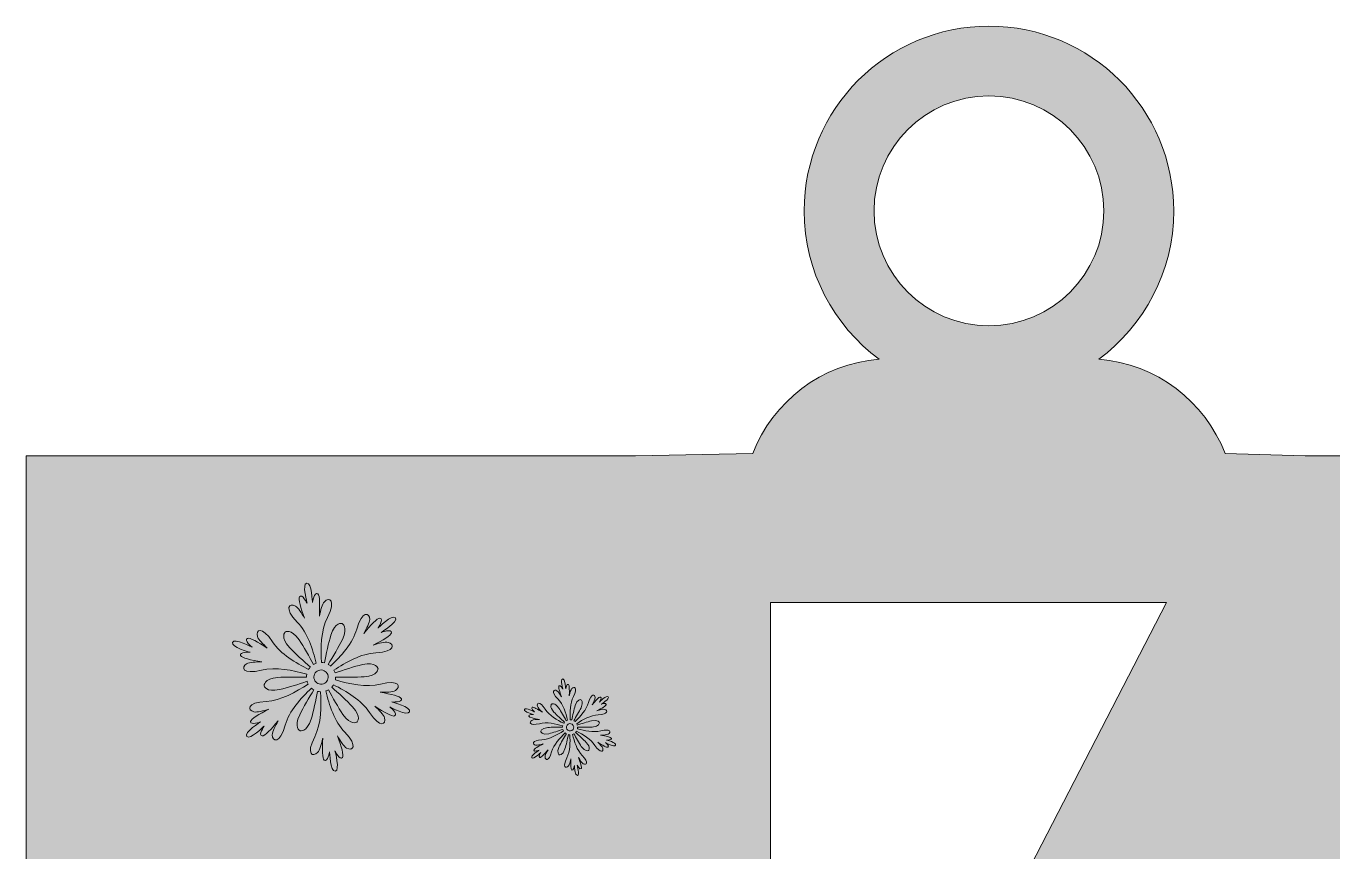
# Model space of a CAD drawing. Header units: millimetres. Extents: x 29 to 185, y -116 to -16.
# Drawn here: x 116.88 to 160.17, y -43.75 to -16.4 of the extents above; entities that cross this region are included whole.
import ezdxf

# ---------------------------------------------------------------- set-up
doc = ezdxf.new("R2010")
doc.units = ezdxf.units.MM
doc.header["$MEASUREMENT"] = 0
doc.layers.add('engraving', color=7, linetype='Continuous')
doc.layers.add('Layer 1', color=7, linetype='Continuous')

msp = doc.modelspace()

# ---------------------------------------------------------------- hatches: boundary and pattern name
at = {"layer": 'Layer 1'}
h = msp.add_hatch(color=2, dxfattribs=at)
h.dxf.hatch_style = 2
edge = h.paths.add_edge_path()
edge.add_spline(control_points=[(184.995, -30.63), (184.995, -30.63), (159.253, -30.63), (159.253, -30.63), (159.253, -30.63), (156.598, -30.558), (156.598, -30.558), (155.932, -28.837), (154.323, -27.578), (152.409, -27.432), (153.914, -26.317), (154.893, -24.534), (154.893, -22.517), (154.893, -19.136), (152.153, -16.396), (148.773, -16.396), (145.392, -16.396), (142.652, -19.136), (142.652, -22.517), (142.652, -24.534), (143.632, -26.317), (145.137, -27.432), (143.223, -27.578), (141.614, -28.837), (140.947, -30.558), (140.947, -30.558), (137.059, -30.63), (137.059, -30.63), (137.059, -30.63), (116.876, -30.63), (116.876, -30.63), (116.876, -30.63), (116.876, -115.779), (116.876, -115.779), (116.876, -115.779), (141.541, -115.779), (141.541, -115.779), (141.541, -115.779), (141.541, -85.477), (141.541, -85.477), (141.541, -85.477), (157.161, -115.779), (157.161, -115.779), (157.161, -115.779), (184.995, -115.779), (184.995, -115.779), (184.995, -115.779), (163.033, -73.145), (163.033, -73.145), (163.033, -73.145), (184.995, -30.63), (184.995, -30.63)], knot_values=[0, 0, 0, 0, 1, 1, 1, 2, 2, 2, 3, 3, 3, 4, 4, 4, 5, 5, 5, 6, 6, 6, 7, 7, 7, 8, 8, 8, 9, 9, 9, 10, 10, 10, 11, 11, 11, 12, 12, 12, 13, 13, 13, 14, 14, 14, 15, 15, 15, 16, 16, 16, 17, 17, 17, 17], degree=3, periodic=1)
edge = h.paths.add_edge_path()
edge.add_spline(control_points=[(144.965, -22.517), (144.965, -20.417), (146.673, -18.709), (148.773, -18.709), (150.872, -18.709), (152.58, -20.417), (152.58, -22.517), (152.58, -24.616), (150.872, -26.324), (148.773, -26.324), (146.673, -26.324), (144.965, -24.616), (144.965, -22.517)], knot_values=[0, 0, 0, 0, 1, 1, 1, 2, 2, 2, 3, 3, 3, 4, 4, 4, 4], degree=3, periodic=1)
h.paths.add_polyline_path([(141.541, -35.49), (154.655, -35.49), (141.541, -60.931)])

# ---------------------------------------------------------------- linework, layer by layer
at = {"layer": 'engraving', "lineweight": 0}
for points, knots in [([(128.992, -38.789), (128.992, -38.789), (129.363, -38.808), (129.308, -38.679), (129.274, -38.598), (128.965, -38.53), (128.607, -38.467), (128.801, -38.469), (129.013, -38.463), (129.108, -38.406), (129.298, -38.294), (129.261, -38.035), (128.617, -38.196), (128.142, -38.315), (127.578, -38.189), (127.12, -38.057), (127.127, -38.025), (127.129, -37.993), (127.129, -37.961), (127.417, -37.969), (127.811, -37.974), (128.078, -37.953), (128.542, -37.917), (128.533, -37.679), (128.533, -37.679), (128.533, -37.679), (128.471, -37.449), (128.017, -37.551), (127.756, -37.61), (127.381, -37.732), (127.109, -37.825), (127.1, -37.794), (127.087, -37.764), (127.072, -37.735), (127.47, -37.474), (127.971, -37.187), (128.46, -37.159), (129.123, -37.122), (129.082, -36.865), (128.867, -36.813), (128.759, -36.788), (128.554, -36.845), (128.371, -36.905), (128.693, -36.738), (128.969, -36.581), (128.978, -36.494), (128.991, -36.354), (128.643, -36.482), (128.643, -36.482), (128.643, -36.482), (129.214, -36.132), (129.108, -35.999), (129.001, -35.865), (128.533, -36.344), (128.533, -36.344), (128.533, -36.344), (128.734, -36.033), (128.596, -36.015), (128.508, -36.004), (128.294, -36.239), (128.061, -36.516), (128.159, -36.35), (128.261, -36.163), (128.259, -36.052), (128.256, -35.831), (128.015, -35.735), (127.832, -36.372), (127.697, -36.843), (127.306, -37.269), (126.963, -37.599), (126.938, -37.578), (126.912, -37.559), (126.884, -37.543), (127.035, -37.298), (127.236, -36.959), (127.352, -36.718), (127.552, -36.298), (127.342, -36.186), (127.342, -36.186), (127.342, -36.186), (127.111, -36.125), (126.973, -36.57), (126.894, -36.825), (126.812, -37.211), (126.756, -37.493), (126.724, -37.485), (126.692, -37.481), (126.66, -37.481), (126.632, -37.005), (126.635, -36.427), (126.855, -35.99), (127.155, -35.397), (126.911, -35.305), (126.759, -35.465), (126.683, -35.545), (126.63, -35.751), (126.59, -35.94), (126.607, -35.578), (126.609, -35.26), (126.538, -35.209), (126.424, -35.128), (126.361, -35.493), (126.361, -35.493), (126.361, -35.493), (126.342, -34.824), (126.173, -34.849), (126.004, -34.875), (126.186, -35.52), (126.186, -35.52), (126.186, -35.52), (126.017, -35.189), (125.932, -35.301), (125.88, -35.371), (125.975, -35.673), (126.099, -36.014), (126.004, -35.846), (125.893, -35.664), (125.797, -35.611), (125.604, -35.502), (125.398, -35.663), (125.86, -36.14), (126.201, -36.493), (126.373, -37.045), (126.488, -37.507), (126.457, -37.517), (126.428, -37.53), (126.4, -37.547), (126.263, -37.294), (126.07, -36.95), (125.919, -36.729), (125.656, -36.346), (125.454, -36.472), (125.454, -36.472), (125.454, -36.472), (125.286, -36.641), (125.602, -36.983), (125.783, -37.179), (126.076, -37.444), (126.292, -37.632), (126.27, -37.657), (126.25, -37.683), (126.234, -37.71), (125.808, -37.496), (125.308, -37.205), (125.04, -36.795), (124.677, -36.24), (124.475, -36.404), (124.538, -36.616), (124.569, -36.722), (124.721, -36.87), (124.864, -37), (124.559, -36.804), (124.285, -36.644), (124.205, -36.68), (124.077, -36.738), (124.363, -36.975), (124.363, -36.975), (124.363, -36.975), (123.774, -36.656), (123.711, -36.815), (123.649, -36.975), (124.298, -37.14), (124.298, -37.14), (124.298, -37.14), (123.928, -37.121), (123.982, -37.25), (124.016, -37.331), (124.326, -37.399), (124.683, -37.463), (124.49, -37.461), (124.278, -37.466), (124.182, -37.523), (123.992, -37.636), (124.029, -37.893), (124.673, -37.733), (125.149, -37.614), (125.713, -37.74), (126.17, -37.872), (126.164, -37.903), (126.16, -37.936), (126.161, -37.969), (125.874, -37.96), (125.479, -37.955), (125.212, -37.976), (124.748, -38.012), (124.757, -38.25), (124.757, -38.25), (124.757, -38.25), (124.819, -38.48), (125.273, -38.378), (125.534, -38.319), (125.909, -38.197), (126.181, -38.104), (126.191, -38.135), (126.203, -38.165), (126.218, -38.194), (125.821, -38.455), (125.32, -38.743), (124.83, -38.769), (124.168, -38.806), (124.209, -39.064), (124.423, -39.115), (124.531, -39.141), (124.736, -39.084), (124.92, -39.025), (124.597, -39.191), (124.321, -39.347), (124.313, -39.435), (124.299, -39.574), (124.647, -39.447), (124.647, -39.447), (124.647, -39.447), (124.076, -39.797), (124.183, -39.931), (124.29, -40.064), (124.758, -39.585), (124.758, -39.585), (124.758, -39.585), (124.555, -39.896), (124.695, -39.914), (124.782, -39.924), (124.996, -39.691), (125.229, -39.413), (125.131, -39.579), (125.03, -39.766), (125.031, -39.876), (125.034, -40.097), (125.276, -40.195), (125.458, -39.557), (125.593, -39.085), (125.984, -38.659), (126.327, -38.329), (126.352, -38.351), (126.379, -38.37), (126.406, -38.386), (126.255, -38.631), (126.054, -38.969), (125.939, -39.211), (125.738, -39.631), (125.949, -39.742), (125.949, -39.742), (125.949, -39.742), (126.179, -39.803), (126.317, -39.359), (126.396, -39.104), (126.478, -38.718), (126.534, -38.436), (126.565, -38.443), (126.598, -38.447), (126.63, -38.449), (126.658, -38.923), (126.656, -39.501), (126.435, -39.939), (126.135, -40.531), (126.379, -40.625), (126.531, -40.464), (126.607, -40.384), (126.66, -40.177), (126.701, -39.989), (126.684, -40.351), (126.681, -40.668), (126.753, -40.719), (126.867, -40.801), (126.93, -40.436), (126.93, -40.436), (126.93, -40.436), (126.948, -41.105), (127.116, -41.08), (127.285, -41.054), (127.105, -40.41), (127.105, -40.41), (127.105, -40.41), (127.273, -40.74), (127.358, -40.628), (127.411, -40.558), (127.315, -40.256), (127.192, -39.915), (127.286, -40.083), (127.398, -40.264), (127.494, -40.318), (127.687, -40.427), (127.891, -40.265), (127.43, -39.788), (127.09, -39.436), (126.917, -38.884), (126.803, -38.423), (126.832, -38.412), (126.862, -38.398), (126.891, -38.382), (127.027, -38.635), (127.22, -38.979), (127.371, -39.199), (127.635, -39.583), (127.837, -39.456), (127.837, -39.456), (127.837, -39.456), (128.005, -39.288), (127.689, -38.946), (127.507, -38.749), (127.214, -38.486), (126.998, -38.296), (127.02, -38.273), (127.04, -38.247), (127.057, -38.219), (127.482, -38.433), (127.982, -38.724), (128.25, -39.134), (128.613, -39.689), (128.816, -39.525), (128.753, -39.313), (128.722, -39.207), (128.569, -39.058), (128.426, -38.929), (128.731, -39.124), (129.005, -39.285), (129.085, -39.249), (129.212, -39.191), (128.928, -38.954), (128.928, -38.954), (128.928, -38.954), (129.517, -39.273), (129.579, -39.114), (129.641, -38.955), (128.992, -38.789), (128.992, -38.789)], [0, 0, 0, 0, 1, 1, 1, 2, 2, 2, 3, 3, 3, 4, 4, 4, 5, 5, 5, 6, 6, 6, 7, 7, 7, 8, 8, 8, 9, 9, 9, 10, 10, 10, 11, 11, 11, 12, 12, 12, 13, 13, 13, 14, 14, 14, 15, 15, 15, 16, 16, 16, 17, 17, 17, 18, 18, 18, 19, 19, 19, 20, 20, 20, 21, 21, 21, 22, 22, 22, 23, 23, 23, 24, 24, 24, 25, 25, 25, 26, 26, 26, 27, 27, 27, 28, 28, 28, 29, 29, 29, 30, 30, 30, 31, 31, 31, 32, 32, 32, 33, 33, 33, 34, 34, 34, 35, 35, 35, 36, 36, 36, 37, 37, 37, 38, 38, 38, 39, 39, 39, 40, 40, 40, 41, 41, 41, 42, 42, 42, 43, 43, 43, 44, 44, 44, 45, 45, 45, 46, 46, 46, 47, 47, 47, 48, 48, 48, 49, 49, 49, 50, 50, 50, 51, 51, 51, 52, 52, 52, 53, 53, 53, 54, 54, 54, 55, 55, 55, 56, 56, 56, 57, 57, 57, 58, 58, 58, 59, 59, 59, 60, 60, 60, 61, 61, 61, 62, 62, 62, 63, 63, 63, 64, 64, 64, 65, 65, 65, 66, 66, 66, 67, 67, 67, 68, 68, 68, 69, 69, 69, 70, 70, 70, 71, 71, 71, 72, 72, 72, 73, 73, 73, 74, 74, 74, 75, 75, 75, 76, 76, 76, 77, 77, 77, 78, 78, 78, 79, 79, 79, 80, 80, 80, 81, 81, 81, 82, 82, 82, 83, 83, 83, 84, 84, 84, 85, 85, 85, 86, 86, 86, 87, 87, 87, 88, 88, 88, 89, 89, 89, 90, 90, 90, 91, 91, 91, 92, 92, 92, 93, 93, 93, 94, 94, 94, 95, 95, 95, 96, 96, 96, 97, 97, 97, 98, 98, 98, 99, 99, 99, 100, 100, 100, 101, 101, 101, 102, 102, 102, 103, 103, 103, 104, 104, 104, 105, 105, 105, 106, 106, 106, 107, 107, 107, 108, 108, 108, 108]), ([(126.681, -38.197), (126.552, -38.217), (126.432, -38.128), (126.412, -38), (126.393, -37.871), (126.481, -37.751), (126.61, -37.731), (126.739, -37.712), (126.859, -37.8), (126.878, -37.929), (126.898, -38.058), (126.809, -38.178), (126.681, -38.197)], [0, 0, 0, 0, 1, 1, 1, 2, 2, 2, 3, 3, 3, 4, 4, 4, 4]), ([(136.103, -40.05), (136.103, -40.05), (136.294, -40.06), (136.266, -39.994), (136.248, -39.952), (136.089, -39.917), (135.905, -39.884), (136.005, -39.885), (136.114, -39.883), (136.163, -39.853), (136.261, -39.795), (136.242, -39.662), (135.91, -39.745), (135.666, -39.806), (135.376, -39.742), (135.14, -39.674), (135.144, -39.657), (135.145, -39.641), (135.145, -39.624), (135.293, -39.628), (135.496, -39.631), (135.633, -39.62), (135.872, -39.602), (135.867, -39.479), (135.867, -39.479), (135.867, -39.479), (135.835, -39.361), (135.602, -39.413), (135.468, -39.444), (135.275, -39.506), (135.135, -39.554), (135.13, -39.539), (135.123, -39.523), (135.115, -39.508), (135.32, -39.374), (135.578, -39.226), (135.83, -39.212), (136.17, -39.193), (136.149, -39.061), (136.039, -39.034), (135.983, -39.021), (135.878, -39.051), (135.784, -39.081), (135.949, -38.995), (136.091, -38.915), (136.096, -38.87), (136.103, -38.798), (135.923, -38.864), (135.923, -38.864), (135.923, -38.864), (136.217, -38.683), (136.163, -38.615), (136.108, -38.546), (135.867, -38.793), (135.867, -38.793), (135.867, -38.793), (135.971, -38.633), (135.899, -38.624), (135.854, -38.618), (135.744, -38.738), (135.624, -38.881), (135.675, -38.796), (135.727, -38.7), (135.726, -38.643), (135.725, -38.529), (135.6, -38.479), (135.506, -38.807), (135.437, -39.05), (135.236, -39.268), (135.06, -39.438), (135.047, -39.427), (135.033, -39.417), (135.019, -39.409), (135.096, -39.284), (135.2, -39.109), (135.259, -38.985), (135.363, -38.769), (135.254, -38.712), (135.254, -38.712), (135.254, -38.712), (135.136, -38.68), (135.065, -38.909), (135.024, -39.04), (134.982, -39.239), (134.953, -39.384), (134.937, -39.38), (134.92, -39.378), (134.904, -39.377), (134.889, -39.133), (134.891, -38.835), (135.004, -38.61), (135.158, -38.306), (135.033, -38.258), (134.955, -38.34), (134.916, -38.381), (134.888, -38.488), (134.868, -38.585), (134.876, -38.399), (134.877, -38.235), (134.841, -38.209), (134.782, -38.167), (134.75, -38.355), (134.75, -38.355), (134.75, -38.355), (134.74, -38.011), (134.653, -38.024), (134.566, -38.037), (134.66, -38.369), (134.66, -38.369), (134.66, -38.369), (134.573, -38.199), (134.529, -38.256), (134.502, -38.292), (134.552, -38.448), (134.615, -38.623), (134.566, -38.537), (134.509, -38.443), (134.46, -38.415), (134.36, -38.36), (134.255, -38.442), (134.492, -38.688), (134.667, -38.869), (134.756, -39.153), (134.815, -39.391), (134.799, -39.396), (134.784, -39.403), (134.77, -39.411), (134.699, -39.281), (134.6, -39.104), (134.522, -38.991), (134.387, -38.793), (134.283, -38.859), (134.283, -38.859), (134.283, -38.859), (134.197, -38.946), (134.359, -39.121), (134.453, -39.222), (134.603, -39.358), (134.715, -39.455), (134.703, -39.468), (134.693, -39.481), (134.684, -39.495), (134.466, -39.385), (134.208, -39.235), (134.07, -39.024), (133.884, -38.739), (133.78, -38.823), (133.812, -38.932), (133.828, -38.987), (133.906, -39.063), (133.98, -39.13), (133.823, -39.029), (133.682, -38.947), (133.641, -38.965), (133.575, -38.995), (133.722, -39.117), (133.722, -39.117), (133.722, -39.117), (133.419, -38.953), (133.387, -39.035), (133.355, -39.117), (133.689, -39.202), (133.689, -39.202), (133.689, -39.202), (133.498, -39.192), (133.526, -39.258), (133.544, -39.3), (133.703, -39.335), (133.887, -39.368), (133.788, -39.367), (133.678, -39.37), (133.629, -39.399), (133.532, -39.457), (133.551, -39.59), (133.882, -39.507), (134.126, -39.446), (134.416, -39.51), (134.651, -39.578), (134.649, -39.595), (134.647, -39.611), (134.647, -39.628), (134.499, -39.624), (134.296, -39.621), (134.159, -39.632), (133.92, -39.651), (133.925, -39.773), (133.925, -39.773), (133.925, -39.773), (133.957, -39.891), (134.19, -39.839), (134.325, -39.808), (134.518, -39.746), (134.657, -39.698), (134.662, -39.714), (134.669, -39.729), (134.677, -39.744), (134.472, -39.878), (134.214, -40.026), (133.963, -40.04), (133.622, -40.059), (133.643, -40.192), (133.753, -40.218), (133.809, -40.231), (133.914, -40.202), (134.009, -40.171), (133.843, -40.257), (133.701, -40.337), (133.696, -40.383), (133.689, -40.454), (133.868, -40.388), (133.868, -40.388), (133.868, -40.388), (133.575, -40.569), (133.63, -40.637), (133.685, -40.706), (133.925, -40.46), (133.925, -40.46), (133.925, -40.46), (133.821, -40.62), (133.893, -40.629), (133.938, -40.634), (134.048, -40.514), (134.168, -40.371), (134.117, -40.456), (134.065, -40.553), (134.066, -40.609), (134.067, -40.723), (134.192, -40.773), (134.285, -40.445), (134.355, -40.203), (134.556, -39.984), (134.733, -39.814), (134.745, -39.825), (134.759, -39.835), (134.773, -39.843), (134.695, -39.969), (134.592, -40.143), (134.533, -40.267), (134.43, -40.483), (134.538, -40.54), (134.538, -40.54), (134.538, -40.54), (134.656, -40.572), (134.727, -40.343), (134.768, -40.212), (134.81, -40.014), (134.839, -39.869), (134.855, -39.872), (134.872, -39.874), (134.888, -39.875), (134.902, -40.119), (134.902, -40.417), (134.788, -40.642), (134.634, -40.946), (134.759, -40.994), (134.837, -40.912), (134.876, -40.871), (134.904, -40.764), (134.925, -40.668), (134.916, -40.854), (134.915, -41.017), (134.951, -41.043), (135.01, -41.085), (135.042, -40.897), (135.042, -40.897), (135.042, -40.897), (135.052, -41.242), (135.138, -41.228), (135.225, -41.215), (135.133, -40.884), (135.133, -40.884), (135.133, -40.884), (135.219, -41.053), (135.263, -40.996), (135.29, -40.96), (135.241, -40.805), (135.177, -40.629), (135.226, -40.716), (135.283, -40.809), (135.333, -40.837), (135.432, -40.893), (135.537, -40.81), (135.3, -40.564), (135.125, -40.383), (135.036, -40.099), (134.977, -39.862), (134.992, -39.856), (135.008, -39.849), (135.022, -39.841), (135.093, -39.971), (135.192, -40.148), (135.269, -40.261), (135.405, -40.459), (135.509, -40.393), (135.509, -40.393), (135.509, -40.393), (135.595, -40.307), (135.433, -40.131), (135.339, -40.03), (135.189, -39.894), (135.078, -39.797), (135.089, -39.785), (135.099, -39.771), (135.108, -39.757), (135.327, -39.867), (135.584, -40.017), (135.721, -40.228), (135.908, -40.513), (136.012, -40.429), (135.98, -40.32), (135.964, -40.265), (135.886, -40.189), (135.812, -40.122), (135.969, -40.223), (136.11, -40.305), (136.151, -40.287), (136.216, -40.257), (136.07, -40.135), (136.07, -40.135), (136.07, -40.135), (136.373, -40.299), (136.405, -40.217), (136.437, -40.135), (136.103, -40.05), (136.103, -40.05)], [0, 0, 0, 0, 1, 1, 1, 2, 2, 2, 3, 3, 3, 4, 4, 4, 5, 5, 5, 6, 6, 6, 7, 7, 7, 8, 8, 8, 9, 9, 9, 10, 10, 10, 11, 11, 11, 12, 12, 12, 13, 13, 13, 14, 14, 14, 15, 15, 15, 16, 16, 16, 17, 17, 17, 18, 18, 18, 19, 19, 19, 20, 20, 20, 21, 21, 21, 22, 22, 22, 23, 23, 23, 24, 24, 24, 25, 25, 25, 26, 26, 26, 27, 27, 27, 28, 28, 28, 29, 29, 29, 30, 30, 30, 31, 31, 31, 32, 32, 32, 33, 33, 33, 34, 34, 34, 35, 35, 35, 36, 36, 36, 37, 37, 37, 38, 38, 38, 39, 39, 39, 40, 40, 40, 41, 41, 41, 42, 42, 42, 43, 43, 43, 44, 44, 44, 45, 45, 45, 46, 46, 46, 47, 47, 47, 48, 48, 48, 49, 49, 49, 50, 50, 50, 51, 51, 51, 52, 52, 52, 53, 53, 53, 54, 54, 54, 55, 55, 55, 56, 56, 56, 57, 57, 57, 58, 58, 58, 59, 59, 59, 60, 60, 60, 61, 61, 61, 62, 62, 62, 63, 63, 63, 64, 64, 64, 65, 65, 65, 66, 66, 66, 67, 67, 67, 68, 68, 68, 69, 69, 69, 70, 70, 70, 71, 71, 71, 72, 72, 72, 73, 73, 73, 74, 74, 74, 75, 75, 75, 76, 76, 76, 77, 77, 77, 78, 78, 78, 79, 79, 79, 80, 80, 80, 81, 81, 81, 82, 82, 82, 83, 83, 83, 84, 84, 84, 85, 85, 85, 86, 86, 86, 87, 87, 87, 88, 88, 88, 89, 89, 89, 90, 90, 90, 91, 91, 91, 92, 92, 92, 93, 93, 93, 94, 94, 94, 95, 95, 95, 96, 96, 96, 97, 97, 97, 98, 98, 98, 99, 99, 99, 100, 100, 100, 101, 101, 101, 102, 102, 102, 103, 103, 103, 104, 104, 104, 105, 105, 105, 106, 106, 106, 107, 107, 107, 108, 108, 108, 108]), ([(134.914, -39.746), (134.848, -39.756), (134.786, -39.71), (134.776, -39.644), (134.766, -39.578), (134.812, -39.516), (134.878, -39.506), (134.944, -39.496), (135.006, -39.542), (135.016, -39.608), (135.026, -39.674), (134.98, -39.736), (134.914, -39.746)], [0, 0, 0, 0, 1, 1, 1, 2, 2, 2, 3, 3, 3, 4, 4, 4, 4])]:
    msp.add_open_spline(points, degree=3, knots=knots, dxfattribs=at)
at = {"layer": 'Layer 1', "lineweight": 0}
msp.add_lwpolyline([(141.541, -35.49), (154.655, -35.49), (141.541, -60.931), (141.541, -35.49)], dxfattribs=at)
for points, knots in [([(184.995, -30.63), (184.995, -30.63), (159.253, -30.63), (159.253, -30.63), (159.253, -30.63), (156.598, -30.558), (156.598, -30.558), (155.932, -28.837), (154.323, -27.578), (152.409, -27.432), (153.914, -26.317), (154.893, -24.534), (154.893, -22.517), (154.893, -19.136), (152.153, -16.396), (148.773, -16.396), (145.392, -16.396), (142.652, -19.136), (142.652, -22.517), (142.652, -24.534), (143.632, -26.317), (145.137, -27.432), (143.223, -27.578), (141.614, -28.837), (140.947, -30.558), (140.947, -30.558), (137.059, -30.63), (137.059, -30.63), (137.059, -30.63), (116.876, -30.63), (116.876, -30.63), (116.876, -30.63), (116.876, -115.779), (116.876, -115.779), (116.876, -115.779), (141.541, -115.779), (141.541, -115.779), (141.541, -115.779), (141.541, -85.477), (141.541, -85.477), (141.541, -85.477), (157.161, -115.779), (157.161, -115.779), (157.161, -115.779), (184.995, -115.779), (184.995, -115.779), (184.995, -115.779), (163.033, -73.145), (163.033, -73.145), (163.033, -73.145), (184.995, -30.63), (184.995, -30.63)], [0, 0, 0, 0, 1, 1, 1, 2, 2, 2, 3, 3, 3, 4, 4, 4, 5, 5, 5, 6, 6, 6, 7, 7, 7, 8, 8, 8, 9, 9, 9, 10, 10, 10, 11, 11, 11, 12, 12, 12, 13, 13, 13, 14, 14, 14, 15, 15, 15, 16, 16, 16, 17, 17, 17, 17]), ([(144.965, -22.517), (144.965, -20.417), (146.673, -18.709), (148.773, -18.709), (150.872, -18.709), (152.58, -20.417), (152.58, -22.517), (152.58, -24.616), (150.872, -26.324), (148.773, -26.324), (146.673, -26.324), (144.965, -24.616), (144.965, -22.517)], [0, 0, 0, 0, 1, 1, 1, 2, 2, 2, 3, 3, 3, 4, 4, 4, 4])]:
    msp.add_open_spline(points, degree=3, knots=knots, dxfattribs=at)

doc.saveas('drawing.dxf')
